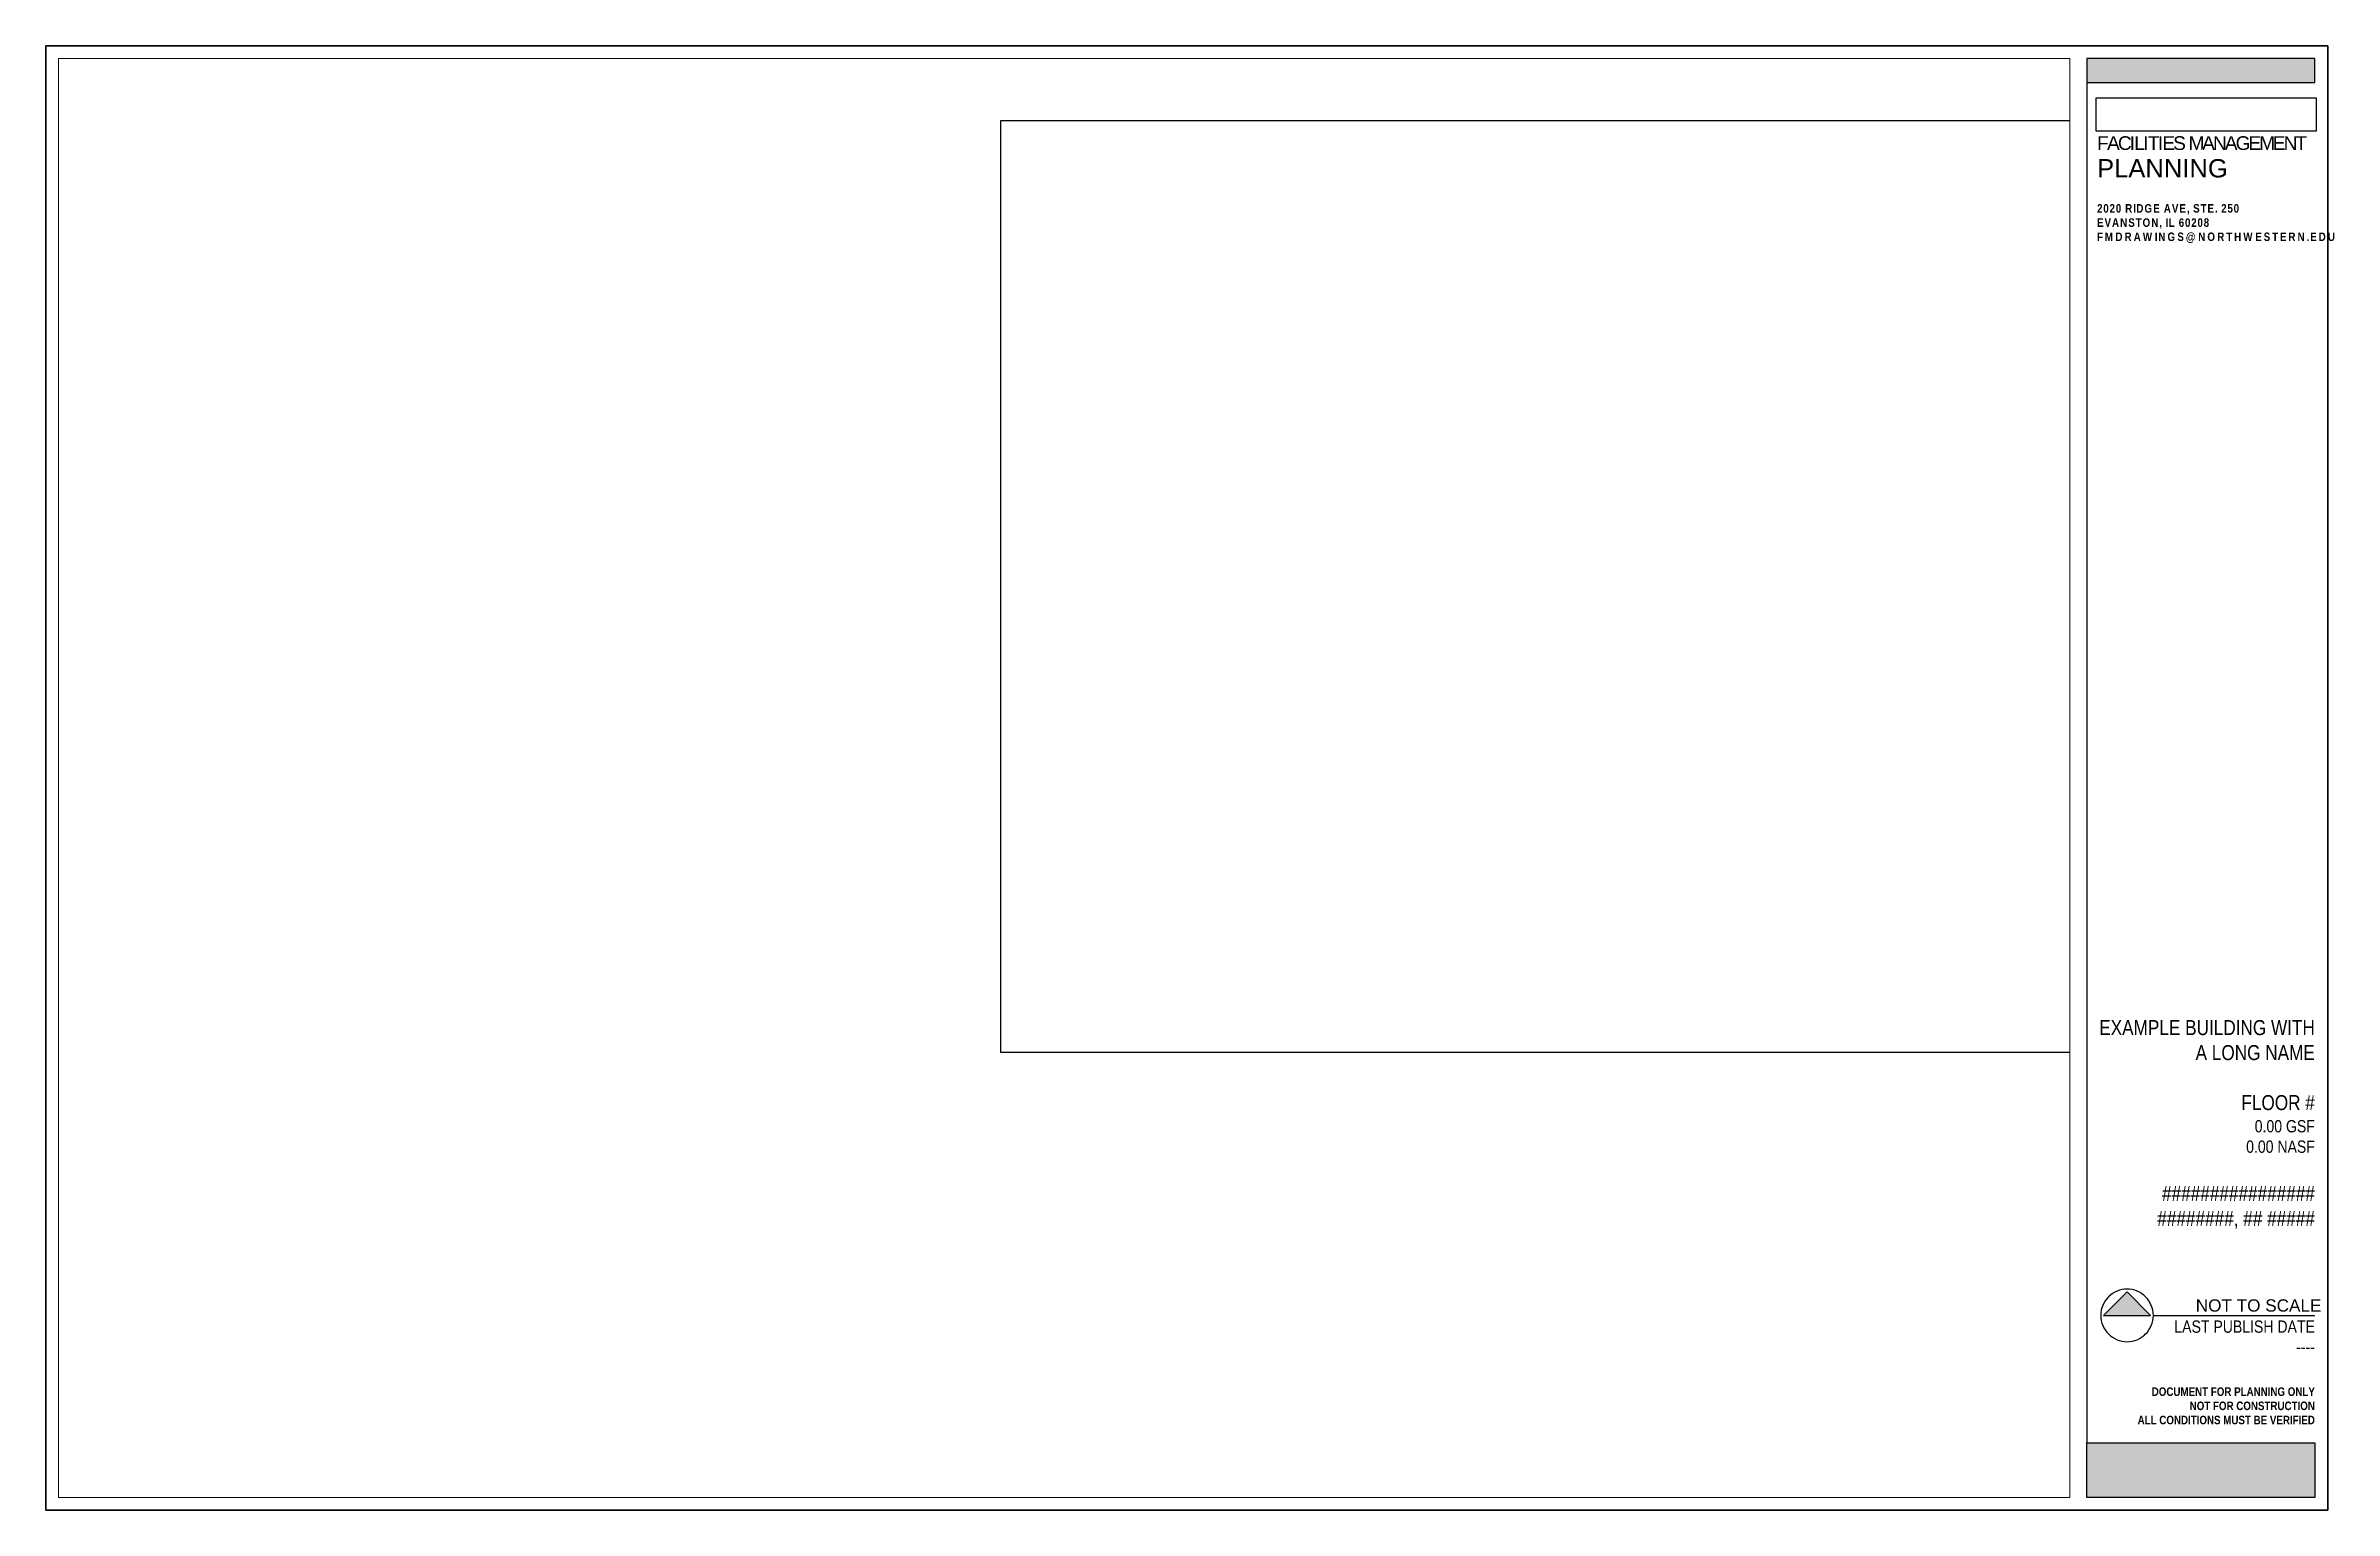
# Paper-space layout 'FMINTERACT' of a CAD drawing. Header units: inches. Extents: x 0 to 16.8, y 0 to 10.7.
# The model-space entities are those that its viewports show. They can reach past a viewport. Long polylines and large blocks are cut down to what shows.
import ezdxf
from ezdxf.enums import TextEntityAlignment as Align

# ---------------------------------------------------------------- set-up
doc = ezdxf.new("R2010")
doc.units = ezdxf.units.IN
doc.header["$MEASUREMENT"] = 0
doc.layers.add('G-ANNO-GRAY', color=253, linetype='Continuous', transparency=0.1)
doc.layers.add('G-ANNO-PURPLE', color=7, linetype='Continuous', true_color=0x582c83)
doc.layers.add('Paperspace', color=7, linetype='Continuous', true_color=0x000000)
doc.styles.add('NU Lockup', font='arial.ttf')
doc.styles.add('Scale Bar', font='arial.ttf')
doc.styles.add('TITLEBLOCK', font='ARIALNB.TTF')
doc.styles.add('TITLEFMINTERACT', font='ARIALN.TTF')
picture_1 = doc.add_image_def('image1.tif', size_in_pixel=(1363, 206))

# ---------------------------------------------------------------- blocks, each defined once
blk = doc.blocks.new('*U10')
at = {"color": 0, "linetype": 'ByBlock', "lineweight": -2, "style": 'Scale Bar'}
blk.add_text('NOT TO SCALE', height=0.09, dxfattribs=at).set_placement((20.53, 3.086), align=Align.TOP_RIGHT)
blk = doc.blocks.new('NorthArrow')
h = blk.add_hatch(color=256)
h.dxf.hatch_style = 1
h.paths.add_polyline_path([(0.173, 0), (0, 0.173), (-0.173, 0)])
for p, q in [((-0.173, 0), (0, 0.173)), ((0, 0.173), (0.173, 0)), ((-0.173, 0), (0.173, 0))]:
    blk.add_line(p, q)
at = {"color": 0, "linetype": 'ByBlock', "lineweight": -2}
blk.add_lwpolyline([(0.136, 0.136, 0.198912), (0, 0.193, 0.198912), (-0.136, 0.136, 0.198912), (-0.193, 0, 0.198912), (-0.136, -0.136, 0.198912), (0, -0.193, 0.198912), (0.136, -0.136, 0.198912), (0.193, 0, 0.198912)], format="xyb", close=True, dxfattribs=at)
blk = doc.blocks.new('2018_TitleBlock_Horizontal_Dynamic')
at = {"layer": 'G-ANNO-GRAY'}
h = blk.add_hatch(color=256, dxfattribs=at)
h.dxf.hatch_style = 1
h.paths.add_polyline_path([(2878.9, 245.3), (2848.1, 214.4), (2878.9, 183.6)])
for p, q in [((2848.1, 214.4), (2878.9, 245.3)), ((2878.9, 183.6), (2848.1, 214.4)), ((2878.9, 183.6), (2878.9, 245.3)), ((2913.3, 214.4), (3124.7, 214.4))]:
    blk.add_line(p, q, dxfattribs=at)
blk.add_lwpolyline([(0, 0), (0, 2046.6), (2826.5, 2046.6), (2826.5, 0), (0, 0)], dxfattribs=at)
at = {"layer": 'G-ANNO-GRAY', "lineweight": 25}
blk.add_lwpolyline([(3163, 2046.6), (2826.5, 2046.6), (2826.5, 0), (3163, 0)], close=True, dxfattribs=at)
at = {"layer": 'G-ANNO-GRAY'}
blk.add_circle((2878.9, 214.4), 34.4, dxfattribs=at)
at = {"layer": 'G-ANNO-GRAY', "insert": (2856.9, 1944), "char_height": 15.884, "attachment_point": 7, "style": 'NU Lockup'}
blk.add_mtext('FACILITIES MANAGEMENT', dxfattribs=at)
at = {"layer": 'G-ANNO-GRAY', "attachment_point": 3}
for s, insert, char_height, width, style in [('\\pt44.928;LAST PUBLISH DATE ', (3124.7, 207.8), 14.976, 172.286, 'TITLEFMINTERACT'), ('8/22/2018', (3125.4, 188.8), 14.98, 172.286, 'TITLEFMINTERACT'), ('DOCUMENT FOR PLANNING ONLY\\PNOT FOR CONSTRUCTION\\PALL CONDITIONS MUST BE VERIFIED', (3124.7, 120.3), 11.142, 293.541, 'TITLEBLOCK')]:
    blk.add_mtext(s, dxfattribs=dict(at, insert=insert, char_height=char_height, width=width, style=style))
at = {"layer": 'G-ANNO-GRAY', "insert": (3124.5, 236.8), "char_height": 14.976, "attachment_point": 3, "style": 'TITLEFMINTERACT'}
blk.add_mtext_dynamic_manual_height_columns('NOT TO SCALE', width=144.386, gutter_width=0.938, heights=[8.84], dxfattribs=at)
at = {"layer": 'G-ANNO-PURPLE', "lineweight": 35, "transparency": 16777216, "insert": (2853.5, 2016), "char_height": 31.909, "attachment_point": 1, "style": 'TITLEFMINTERACT'}
blk.add_mtext_dynamic_manual_height_columns('{\\fTimes New Roman|b0|i0|c0|p18;\\C256;\\c8596568;Northwestern}', width=161.898, gutter_width=0.938, heights=[17.4], dxfattribs=at)
at = {"layer": 'G-ANNO-PURPLE', "insert": (2860.5, 371.4), "char_height": 18, "attachment_point": 1, "style": 'TITLEFMINTERACT'}
blk.add_mtext_dynamic_manual_height_columns('{\\fArial|b0|i0|c0|p34;Example Building With a Long Name\\PFloor #}', width=235.331, gutter_width=0.938, heights=[226.2], dxfattribs=at)

msp = doc.modelspace()

# ---------------------------------------------------------------- block references
at = {"layer": 'G-ANNO-PURPLE'}
msp.add_blockref('2018_TitleBlock_Horizontal_Dynamic', (0, -21.1), dxfattribs=at)

psp = doc.layouts.new('FMINTERACT')

# ---------------------------------------------------------------- hatches: boundary and pattern name
at = {"layer": 'G-ANNO-GRAY'}
h = psp.add_hatch(color=256, dxfattribs=at)
h.dxf.hatch_style = 1
h.paths.add_polyline_path([(16.61, 10.653), (14.938, 10.653), (14.938, 10.478), (16.61, 10.478)])
at = {"layer": 'G-ANNO-PURPLE'}
psp.add_hatch(color=256, dxfattribs=at).paths.add_polyline_path([(14.938, 0.495), (16.61, 0.495), (16.61, 0.095), (14.938, 0.095)])

# ---------------------------------------------------------------- linework, layer by layer
at = {"layer": 'G-ANNO-GRAY'}
for p, q in [((14.938, 10.478), (14.938, 0.495)), ((15.425, 1.431), (16.61, 1.431))]:
    psp.add_line(p, q, dxfattribs=at)
for points in [[(16.704, 10.747), (-0.039, 10.747), (-0.039, 0.002), (16.704, 0.002)], [(16.704, 0.002), (-0.039, 0.002), (-0.039, 10.747), (16.704, 10.747)], [(16.61, 10.653), (14.938, 10.653), (14.938, 10.478), (16.61, 10.478), (16.61, 10.653)]]:
    psp.add_lwpolyline(points, close=True, dxfattribs=at)
at = {"layer": 'G-ANNO-PURPLE'}
psp.add_lwpolyline([(14.938, 0.495), (16.61, 0.495), (16.61, 0.095), (14.938, 0.095)], close=True, dxfattribs=at)

# ---------------------------------------------------------------- block references
at = {"layer": 'G-ANNO-GRAY'}
for name, p in [('NorthArrow', (15.232, 1.431)), ('*U10', (-3.872, -1.537))]:
    psp.add_blockref(name, p, dxfattribs=at)

# ---------------------------------------------------------------- texts
at = {"layer": 'G-ANNO-GRAY', "attachment_point": 7, "style": 'NU Lockup'}
for s, insert, char_height in [('{\\T0.85;FACILITIES MANAGEMENT}', (15.012, 9.981), 0.10072), ('PLANNING', (15.012, 9.779), 0.1343)]:
    psp.add_mtext(s, dxfattribs=dict(at, insert=insert, char_height=char_height))
at = {"layer": 'G-ANNO-GRAY'}
for s, insert, char_height, width, attachment_point, style in [('{\\T1.15;2020 RIDGE AVE, STE. 250\\PEVANSTON, IL 60208\\P\\T1.3;FMDRAWINGS@NORTHWESTERN.EDU}', (15.012, 9.585), 0.0625, 1.64656, 1, 'TITLEBLOCK'), ('LAST PUBLISH DATE \\P----', (16.61, 1.394), 0.09, 1.64699, 3, 'TITLEFMINTERACT'), ('DOCUMENT FOR PLANNING ONLY\\PNOT FOR CONSTRUCTION\\PALL CONDITIONS MUST BE VERIFIED', (16.61, 0.903), 0.0625, 1.64656, 3, 'TITLEBLOCK')]:
    psp.add_mtext(s, dxfattribs=dict(at, insert=insert, char_height=char_height, width=width, attachment_point=attachment_point, style=style))
at = {"layer": 'G-ANNO-PURPLE', "insert": (16.61, 2.067), "char_height": 0.11, "width": 1.63416, "attachment_point": 9, "style": 'TITLEFMINTERACT'}
psp.add_mtext('EXAMPLE BUILDING WITH A LONG NAME\\P\\PFLOOR #\\P{\\H0.81818x;0.00 GSF\\P0.00 NASF}\\P\\P################\\P ########, ## #####', dxfattribs=at)

# ---------------------------------------------------------------- pictures from other files: only their frames are drawn
at = {"layer": 'G-ANNO-GRAY'}
image = psp.add_image(picture_1, insert=(15.005, 10.121), size_in_units=(1.615, 0.244), dxfattribs=at)
image.dxf.flags = 7

# ---------------------------------------------------------------- viewports
at = {"layer": 'Paperspace'}
psp.add_viewport(center=(7.434, 5.374), size=(14.757, 10.55789), view_center_point=(139.546, 581.592), view_height=3159.43496, dxfattribs=at)

doc.saveas('drawing.dxf')
